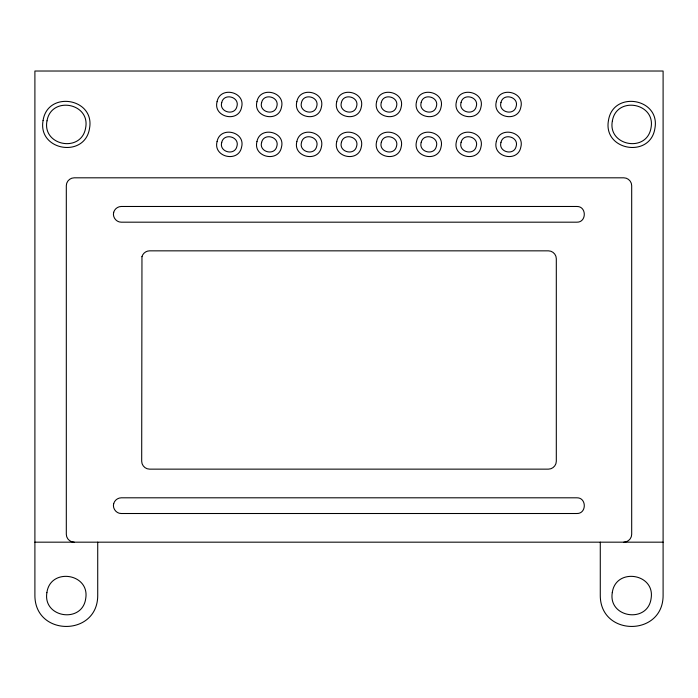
<?xml version="1.0" encoding="UTF-8"?>
<svg xmlns="http://www.w3.org/2000/svg" width="698" height="698" viewBox="0 0 698 698"><rect width="100%" height="100%" fill="white"/><g stroke="black" fill="none" stroke-linecap="round" stroke-linejoin="round"><path stroke-width="1.05" d="M623.838 542.172C628.043 542.198 631.716 538.524 631.69 534.319L631.69 185.668C631.716 181.463 628.043 177.789 623.838 177.816L74.163 177.816C69.957 177.789 66.284 181.463 66.31 185.668L66.31 534.319C66.284 538.524 69.957 542.198 74.163 542.172M34.9 542.172L663.1 542.172M600.28 542.172L600.28 595.569C600.393 636.724 662.987 636.724 663.1 595.569L663.1 71.022L34.9 71.022L34.9 595.569C35.013 636.724 97.607 636.724 97.72 595.569L97.72 542.172M46.897 592.646C42.639 617.852 82.355 623.838 85.723 598.491C89.981 573.285 50.265 567.3 46.897 592.646M612.277 592.646C608.019 617.852 647.735 623.838 651.103 598.491C655.361 573.285 615.645 567.3 612.277 592.646M43.075 120.545C37.518 150.698 85.008 158.621 89.545 128.292C95.103 98.139 47.612 90.217 43.075 120.545M608.455 120.545C602.898 150.698 650.388 158.621 654.925 128.292C660.483 98.139 612.992 90.217 608.455 120.545M47.01 120.815C41.924 145.847 81.308 153.202 85.61 128.022C90.696 102.99 51.312 95.635 47.01 120.815M612.39 120.815C607.304 145.847 646.688 153.202 650.99 128.022C656.076 102.99 616.692 95.635 612.39 120.815M217.078 101.681C212.846 117.281 238.62 123.171 241.578 107.265C245.809 91.665 220.036 85.775 217.078 101.681M217.078 141.572C212.846 157.172 238.62 163.062 241.578 147.156C245.809 131.556 220.036 125.666 217.078 141.572M256.969 101.681C252.737 117.281 278.511 123.171 281.469 107.265C285.7 91.665 259.926 85.775 256.969 101.681M256.969 141.572C252.737 157.172 278.511 163.062 281.469 147.156C285.7 131.556 259.926 125.666 256.969 141.572M296.859 101.681C292.628 117.281 318.401 123.171 321.359 107.265C325.591 91.665 299.817 85.775 296.859 101.681M296.859 141.572C292.628 157.172 318.401 163.062 321.359 147.156C325.591 131.556 299.817 125.666 296.859 141.572M336.75 101.681C332.518 117.281 358.292 123.171 361.25 107.265C365.482 91.665 339.708 85.775 336.75 101.681M336.75 141.572C332.518 157.172 358.292 163.062 361.25 147.156C365.482 131.556 339.708 125.666 336.75 141.572M376.641 101.681C372.409 117.281 398.183 123.171 401.141 107.265C405.372 91.665 379.599 85.775 376.641 101.681M376.641 141.572C372.409 157.172 398.183 163.062 401.141 147.156C405.372 131.556 379.599 125.666 376.641 141.572M416.531 101.681C412.3 117.281 438.074 123.171 441.031 107.265C445.263 91.665 419.489 85.775 416.531 101.681M416.531 141.572C412.3 157.172 438.074 163.062 441.031 147.156C445.263 131.556 419.489 125.666 416.531 141.572M456.422 101.681C452.191 117.281 477.964 123.171 480.922 107.265C485.154 91.665 459.38 85.775 456.422 101.681M456.422 141.572C452.191 157.172 477.964 163.062 480.922 147.156C485.154 131.556 459.38 125.666 456.422 141.572M496.313 101.681C492.081 117.281 517.855 123.171 520.813 107.265C525.044 91.665 499.271 85.775 496.313 101.681M496.313 141.572C492.081 157.172 517.855 163.062 520.813 147.156C525.044 131.556 499.271 125.666 496.313 141.572M113.695 212.297C112.317 217.078 116.304 222.278 121.278 222.182L576.723 222.182C586.809 222.566 586.809 206.093 576.723 206.477L121.278 206.477C117.805 206.495 114.612 208.946 113.695 212.297M141.964 256.663L141.694 461.291C141.668 465.496 145.341 469.169 149.547 469.143L548.454 469.143C552.659 469.169 556.332 465.496 556.306 461.291L556.306 258.696C556.332 254.491 552.659 250.818 548.454 250.844L149.547 250.844C146.074 250.861 142.881 253.313 141.964 256.663M113.695 503.624C112.317 508.406 116.304 513.606 121.278 513.51L576.723 513.51C586.809 513.894 586.809 497.421 576.723 497.805L121.278 497.805C117.805 497.822 114.612 500.274 113.695 503.624M221.746 102.44C218.762 112.081 234.668 116.348 236.91 106.506C239.894 96.865 223.988 92.598 221.746 102.44M221.746 142.331C218.762 151.972 234.668 156.239 236.91 146.397C239.894 136.756 223.988 132.489 221.746 142.331M261.637 102.44C258.653 112.081 274.558 116.348 276.801 106.506C279.785 96.865 263.879 92.598 261.637 102.44M261.637 142.331C258.653 151.972 274.558 156.239 276.801 146.397C279.785 136.756 263.879 132.489 261.637 142.331M301.527 102.44C298.543 112.081 314.449 116.348 316.691 106.506C319.675 96.865 303.77 92.598 301.527 102.44M301.527 142.331C298.543 151.972 314.449 156.239 316.691 146.397C319.675 136.756 303.77 132.489 301.527 142.331M341.418 102.44C338.434 112.081 354.34 116.348 356.582 106.506C359.566 96.865 343.66 92.598 341.418 102.44M341.418 142.331C338.434 151.972 354.34 156.239 356.582 146.397C359.566 136.756 343.66 132.489 341.418 142.331M381.309 102.44C378.325 112.081 394.23 116.348 396.473 106.506C399.457 96.865 383.551 92.598 381.309 102.44M381.309 142.331C378.325 151.972 394.23 156.239 396.473 146.397C399.457 136.756 383.551 132.489 381.309 142.331M421.199 102.44C418.215 112.081 434.121 116.348 436.363 106.506C439.347 96.865 423.442 92.598 421.199 102.44M421.199 142.331C418.215 151.972 434.121 156.239 436.363 146.397C439.347 136.756 423.442 132.489 421.199 142.331M461.09 102.44C458.106 112.081 474.012 116.348 476.254 106.506C479.238 96.865 463.332 92.598 461.09 102.44M461.09 142.331C458.106 151.972 474.012 156.239 476.254 146.397C479.238 136.756 463.332 132.489 461.09 142.331M500.981 102.44C497.997 112.081 513.903 116.348 516.145 106.506C519.129 96.865 503.223 92.598 500.981 102.44M500.981 142.331C497.997 151.972 513.903 156.239 516.145 146.397C519.129 136.756 503.223 132.489 500.981 142.331"/></g></svg>
